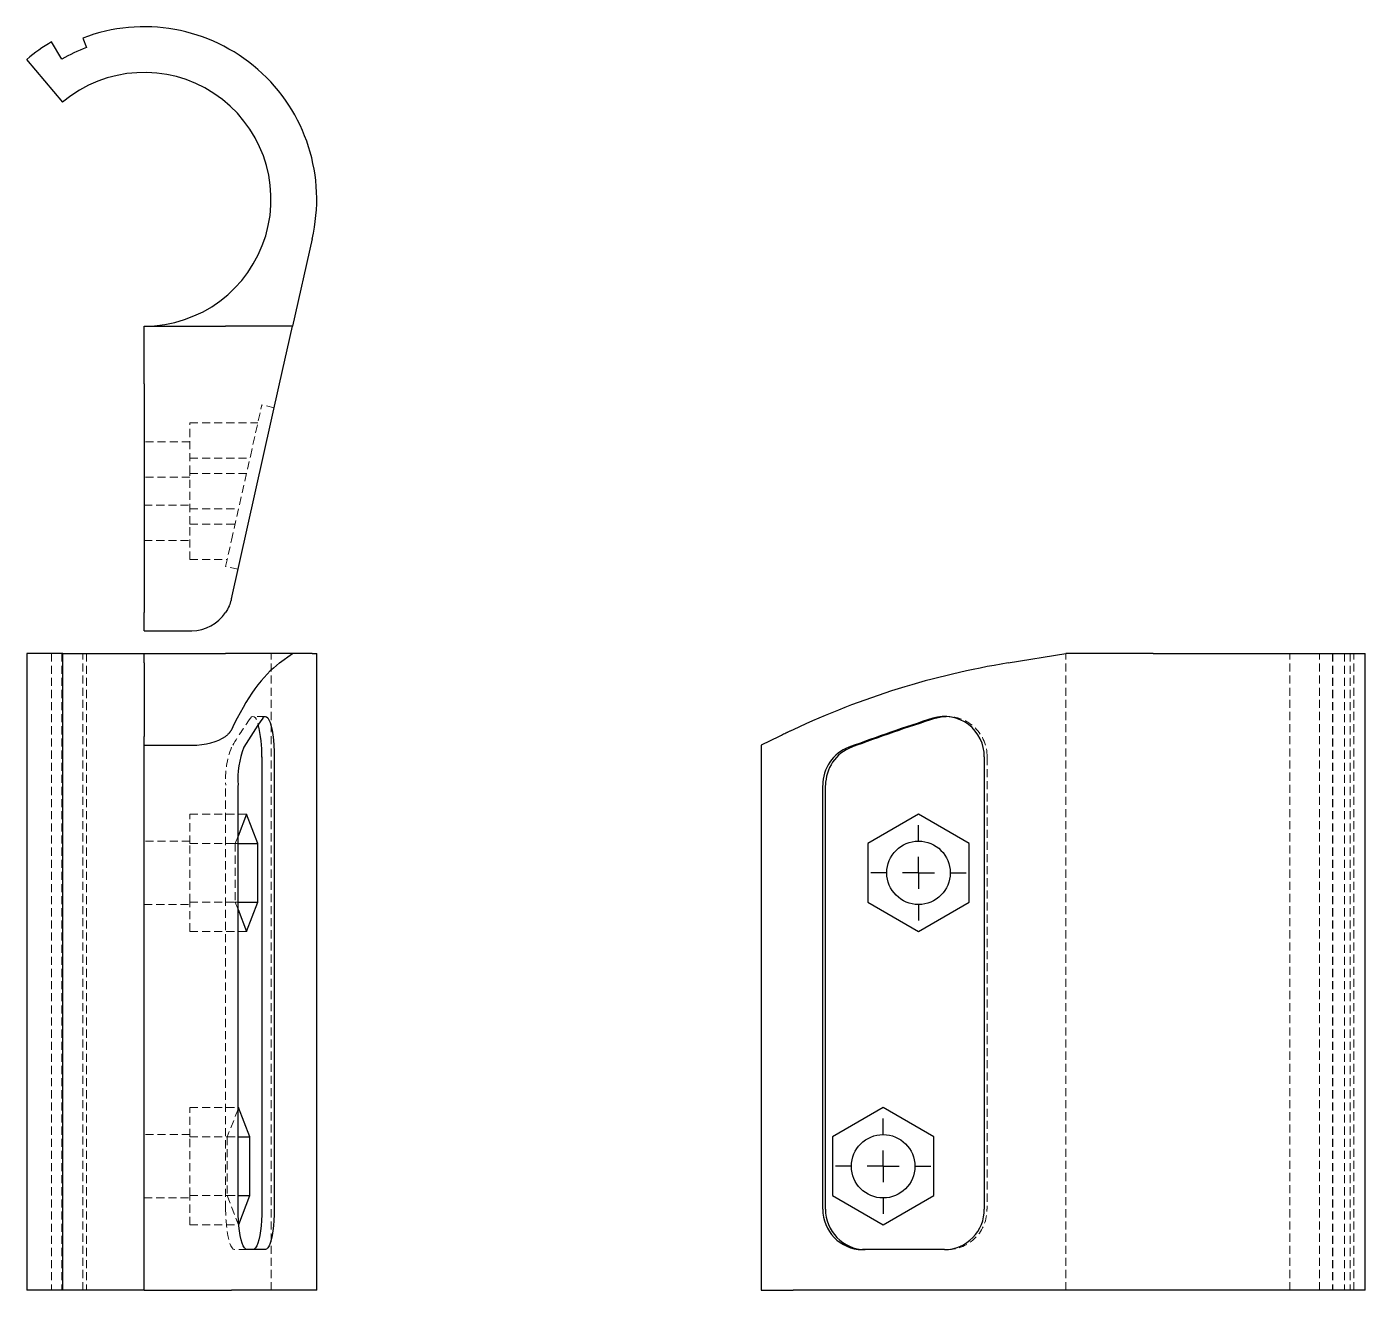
# Model space of a CAD drawing. Header units: millimetres. Extents: x 60 to 270, y 7 to 205.
import ezdxf

# ---------------------------------------------------------------- set-up
doc = ezdxf.new("R2010")
doc.units = ezdxf.units.MM
doc.linetypes.add('HIDDEN', pattern=[1.905, 1.27, -0.635])
doc.layers.add('10', color=7, linetype='Continuous')

# ---------------------------------------------------------------- blocks, each defined once
blk = doc.blocks.new('SW_CENTERMARKSYMBOL_0')
at = {"layer": '10', "color": 0}
for p, q in [((0, 5), (0, 7.48)), ((0, 0), (0, 2.5)), ((-5, 0), (-7.48, 0)), ((0, 0), (-2.5, 0)), ((0, 0), (0, -2.5)), ((0, 0), (2.5, 0)), ((5, 0), (7.48, 0)), ((0, -5), (0, -7.48))]:
    blk.add_line(p, q, dxfattribs=at)
blk = doc.blocks.new('SW_CENTERMARKSYMBOL_1')
at = {"layer": '10', "color": 0}
for p, q in [((0, 5), (0, 7.48)), ((0, 0), (0, 2.5)), ((-5, 0), (-7.48, 0)), ((0, 0), (-2.5, 0)), ((0, 0), (0, -2.5)), ((0, 0), (2.5, 0)), ((5, 0), (7.48, 0)), ((0, -5), (0, -7.48))]:
    blk.add_line(p, q, dxfattribs=at)

msp = doc.modelspace()

# ---------------------------------------------------------------- linework, layer by layer
at = {"color": 7, "linetype": 'Continuous', "lineweight": 25}
for p, q in [((65.76, 200.31), (64.14, 203.06)), ((69.02, 203.64), (69.59, 202.15)), ((65.87, 193.58), (60.23, 200.3)), ((105.04, 172.09), (101.97, 158.4)), ((78.67, 158.4), (91.42, 158.4)), ((78.67, 149.32), (78.67, 158.4)), ((101.97, 158.4), (91.42, 158.4)), ((99.93, 149.32), (101.97, 158.4)), ((78.67, 149.32), (78.67, 113.41)), ((92.36, 115.56), (99.93, 149.32)), ((78.67, 110.58), (78.67, 113.41)), ((78.67, 110.58), (86.14, 110.58)), ((60.23, 106.99), (60.23, 7.01)), ((65.87, 106.99), (60.23, 106.99)), ((65.87, 7.01), (65.87, 106.99)), ((65.87, 106.99), (78.61, 106.99)), ((78.67, 106.99), (91.42, 106.99)), ((78.67, 105.51), (78.67, 106.99)), ((78.67, 105.51), (78.67, 93.98)), ((101.97, 106.99), (91.42, 106.99)), ((99.93, 105.51), (101.97, 106.99)), ((105.04, 106.99), (101.97, 106.99)), ((105.04, 106.99), (105.77, 106.99)), ((105.77, 7.01), (105.77, 106.99)), ((214.32, 105.51), (223.4, 106.99)), ((237.09, 106.99), (223.4, 106.99)), ((237.09, 106.99), (270.42, 106.99)), ((270.42, 7.01), (270.42, 106.99)), ((78.67, 92.59), (78.67, 93.98)), ((78.67, 92.59), (86.14, 92.59)), ((78.67, 7.01), (78.67, 92.59)), ((178.41, 93.98), (175.58, 92.59)), ((175.58, 92.59), (175.58, 7.01)), ((97.15, 90.75), (97.15, 19.76)), ((99.1, 90.75), (99.1, 19.76)), ((210.59, 90.75), (210.59, 19.76)), ((93.41, 19.76), (93.41, 86.29)), ((185.23, 19.76), (185.23, 86.29)), ((185.67, 19.76), (185.67, 86.29)), ((94.74, 81.76), (93.41, 78.33)), ((96.53, 77.16), (94.74, 81.76)), ((200.27, 81.76), (192.3, 77.16)), ((208.24, 77.16), (200.27, 81.76)), ((93.41, 77.16), (96.53, 77.16)), ((96.53, 67.96), (96.53, 77.16)), ((192.3, 77.16), (192.3, 67.96)), ((208.24, 67.96), (208.24, 77.16)), ((93.41, 67.96), (96.53, 67.96)), ((94.74, 63.36), (96.53, 67.96)), ((192.3, 67.96), (200.27, 63.36)), ((200.27, 63.36), (208.24, 67.96)), ((93.41, 66.79), (94.74, 63.36)), ((93.49, 35.68), (93.41, 35.46)), ((95.28, 31.07), (93.49, 35.68)), ((194.71, 35.68), (186.74, 31.07)), ((202.68, 31.07), (194.71, 35.68)), ((93.41, 31.07), (95.28, 31.07)), ((95.28, 21.87), (95.28, 31.07)), ((186.74, 31.07), (186.74, 21.87)), ((202.68, 21.87), (202.68, 31.07)), ((93.41, 21.87), (95.28, 21.87)), ((93.51, 17.32), (95.28, 21.87)), ((186.74, 21.87), (194.71, 17.27)), ((194.71, 17.27), (202.68, 21.87)), ((97.7, 13.38), (94.8, 13.38)), ((204.37, 13.38), (191.45, 13.38)), ((65.87, 7.01), (60.23, 7.01)), ((78.61, 7.01), (65.87, 7.01)), ((78.67, 7.01), (86.14, 7.01)), ((86.14, 7.01), (92.36, 7.01)), ((101.97, 7.01), (92.36, 7.01)), ((105.04, 7.01), (101.97, 7.01)), ((105.77, 7.01), (105.04, 7.01)), ((175.58, 7.01), (180.56, 7.01)), ((223.4, 7.01), (180.56, 7.01)), ((237.09, 7.01), (223.4, 7.01)), ((270.42, 7.01), (237.09, 7.01))]:
    msp.add_line(p, q, dxfattribs=at)
at = {"color": 7, "linetype": 'HIDDEN', "lineweight": 18}
for p, q in [((95.34, 137.95), (97.15, 146.03)), ((99.1, 145.59), (97.15, 146.03)), ((85.85, 135.27), (85.85, 143.24)), ((85.85, 143.24), (96.53, 143.24)), ((85.85, 140.25), (78.67, 140.25)), ((85.85, 137.68), (95.28, 137.68)), ((92.39, 124.77), (95.34, 137.95)), ((85.85, 134.69), (78.67, 134.69)), ((85.85, 127.3), (85.85, 135.27)), ((85.85, 135.27), (94.74, 135.27)), ((78.67, 130.29), (85.85, 130.29)), ((85.85, 129.71), (93.49, 129.71)), ((85.85, 127.3), (92.95, 127.3)), ((85.85, 121.74), (85.85, 127.3)), ((78.67, 124.73), (85.85, 124.73)), ((91.46, 120.67), (92.39, 124.77)), ((85.85, 121.74), (91.71, 121.74)), ((93.41, 120.23), (91.46, 120.67)), ((64.14, 106.99), (64.14, 7.01)), ((65.76, 106.99), (65.76, 7.01)), ((69.02, 7.01), (69.02, 106.99)), ((69.59, 106.99), (69.59, 7.01)), ((98.6, 7.01), (98.6, 106.99)), ((223.4, 7.01), (223.4, 106.99)), ((258.58, 7.01), (258.58, 106.99)), ((263.24, 7.01), (263.24, 106.99)), ((265.3, 106.99), (265.3, 7.01)), ((265.31, 106.99), (265.31, 7.01)), ((267.15, 106.99), (267.15, 7.01)), ((268.06, 106.99), (268.06, 7.01)), ((268.64, 7.01), (268.64, 106.99)), ((97.7, 97.12), (95.76, 97.12)), ((204.8, 97.12), (204.37, 97.12)), ((211.03, 90.75), (211.03, 19.76)), ((91.46, 19.76), (91.46, 86.29)), ((85.85, 77.16), (85.85, 81.76)), ((85.85, 81.76), (94.74, 81.76)), ((93.41, 78.33), (92.95, 77.16)), ((85.85, 77.54), (78.67, 77.54)), ((85.85, 77.16), (92.95, 77.16)), ((85.85, 67.96), (85.85, 77.16)), ((92.95, 77.16), (92.95, 67.96)), ((92.95, 77.16), (93.41, 77.16)), ((78.67, 67.58), (85.85, 67.58)), ((85.85, 63.36), (85.85, 67.96)), ((85.85, 67.96), (92.95, 67.96)), ((92.95, 67.96), (93.41, 66.79)), ((92.95, 67.96), (93.41, 67.96)), ((85.85, 63.36), (94.74, 63.36)), ((85.85, 31.07), (85.85, 35.68)), ((85.85, 35.68), (93.49, 35.68)), ((93.41, 35.46), (91.71, 31.07)), ((85.85, 31.45), (78.67, 31.45)), ((85.85, 21.87), (85.85, 31.07)), ((85.85, 31.07), (91.71, 31.07)), ((91.71, 31.07), (91.71, 21.87)), ((91.71, 31.07), (93.41, 31.07)), ((78.67, 21.49), (85.85, 21.49)), ((85.85, 17.27), (85.85, 21.87)), ((85.85, 21.87), (91.71, 21.87)), ((91.71, 21.87), (93.49, 17.27)), ((91.71, 21.87), (93.41, 21.87)), ((85.85, 17.27), (93.49, 17.27)), ((93.49, 17.27), (93.51, 17.32)), ((94.8, 13.38), (92.86, 13.38)), ((204.37, 13.38), (204.8, 13.38))]:
    msp.add_line(p, q, dxfattribs=at)
at = {"color": 7, "linetype": 'HIDDEN', "lineweight": 18, "flags": 128}
for points in [[(95.34, 96.83), (95.54, 97.04), (95.74, 97.12), (95.94, 97.07), (96.14, 96.88), (96.32, 96.57), (96.5, 96.14), (96.6, 95.83)], [(92.86, 13.38), (92.66, 13.45), (92.47, 13.64), (92.28, 13.96), (92.11, 14.39), (91.95, 14.94), (91.81, 15.58), (91.69, 16.31), (91.59, 17.11), (91.52, 17.96), (91.48, 18.85), (91.46, 19.76)]]:
    msp.add_lwpolyline(points, dxfattribs=at)
at = {"color": 7, "linetype": 'Continuous', "lineweight": 25, "flags": 128}
for points in [[(97.29, 96.83), (97.48, 97.04), (97.68, 97.12), (97.88, 97.07), (98.08, 96.88), (98.27, 96.57), (98.45, 96.14), (98.61, 95.59), (98.75, 94.95), (98.87, 94.22), (98.97, 93.42), (99.04, 92.56), (99.08, 91.66), (99.1, 90.75)], [(202.95, 96.83), (203.83, 97.04), (204.59, 97.12)], [(94.8, 13.38), (94.61, 13.45), (94.41, 13.64), (94.22, 13.96), (94.05, 14.39), (93.89, 14.94), (93.75, 15.58), (93.63, 16.31), (93.53, 17.11), (93.46, 17.96), (93.42, 18.85), (93.41, 19.76)], [(97.15, 19.76), (97.14, 18.85), (97.1, 17.96), (97.03, 17.11), (96.93, 16.31), (96.81, 15.58), (96.67, 14.94), (96.51, 14.39), (96.34, 13.96), (96.15, 13.64), (95.96, 13.45), (95.76, 13.38)], [(99.1, 19.76), (99.08, 18.85), (99.04, 17.96), (98.97, 17.11), (98.88, 16.31), (98.76, 15.58), (98.62, 14.94), (98.46, 14.39), (98.28, 13.96), (98.09, 13.64), (97.9, 13.45), (97.7, 13.38)]]:
    msp.add_lwpolyline(points, dxfattribs=at)
at = {"color": 7, "linetype": 'Continuous', "lineweight": 25}
for centre in [(200.27, 72.56), (194.71, 26.47)]:
    msp.add_circle(centre, 4.98, dxfattribs=at)
for centre, radius, start, end in [((78.67, 178.32), 27.1, 346.704, 110.8655), ((78.67, 178.32), 28.69, 120.4328, 130), ((78.67, 178.32), 25.5, 110.8655, 120.4328), ((78.67, 178.32), 19.92, 270, 130), ((86.14, 116.96), 6.38, 270, 326.2076), ((234.9, -20.33), 127.51, 99.286, 115.2222), ((162.28, 51.31), 79.35, 144.99, 148.9061), ((294.61, -191.69), 302.86, 107.7015, 110.3401), ((295.04, -191.69), 302.86, 107.7015, 110.3401), ((204.34, 90.85), 6.25, 359.0508, 106.8993), ((77.09, 91.13), 20.06, 358.8936, 13.5527), ((107.56, 87.19), 14.18, 158.9221, 183.6147), ((191.59, 86.34), 6.36, 110.7974, 180.4051), ((192.03, 86.34), 6.36, 110.7974, 180.4051), ((191.54, 19.69), 6.31, 179.3721, 269.2217), ((191.97, 19.69), 6.31, 179.3721, 269.2217), ((204.3, 19.67), 6.29, 270.645, 0.7612)]:
    msp.add_arc(centre, radius, start, end, dxfattribs=at)
at = {"color": 7, "linetype": 'HIDDEN', "lineweight": 18}
for centre, radius, start, end in [((160.34, 51.31), 79.35, 144.99, 148.9061), ((204.74, 90.83), 6.29, 359.214, 91.3886), ((105.62, 87.19), 14.18, 158.9221, 183.6147), ((204.73, 19.67), 6.29, 270.645, 0.7612)]:
    msp.add_arc(centre, radius, start, end, dxfattribs=at)
at = {"color": 7, "linetype": 'Continuous', "lineweight": 25}
for centre, major_axis, ratio, start_param, end_param in [((104.55, -20.33), (0, 127.51), 0.224317, 0.162071, 0.44021), ((86.14, 95.74), (6.38, 0), 0.494125, 4.712389, 5.693396)]:
    msp.add_ellipse(centre, major_axis=major_axis, ratio=ratio, start_param=start_param, end_param=end_param, dxfattribs=at)
for points in [[(92.36, 115.56), (92.34, 115.49), (92.31, 115.35), (92.25, 115.14), (92.19, 114.95), (92.13, 114.77), (92.07, 114.61), (91.97, 114.37), (91.83, 114.08), (91.64, 113.73), (91.51, 113.52), (91.44, 113.41)], [(92.36, 95.02), (92.34, 94.99), (92.31, 94.92), (92.25, 94.82), (92.19, 94.73), (92.13, 94.65), (92.07, 94.57), (91.97, 94.45), (91.83, 94.31), (91.64, 94.14), (91.51, 94.04), (91.44, 93.98)], [(180.56, 95.02), (180.49, 94.99), (180.35, 94.92), (180.14, 94.82), (179.95, 94.73), (179.77, 94.65), (179.61, 94.57), (179.37, 94.45), (179.08, 94.31), (178.73, 94.14), (178.52, 94.04), (178.41, 93.98)]]:
    msp.add_open_spline(points, degree=3, knots=[0, 0, 0, 0, 0.096339, 0.187512, 0.27352, 0.354363, 0.430042, 0.500556, 0.677463, 0.84394, 1, 1, 1, 1], dxfattribs=at)

# ---------------------------------------------------------------- block references
at = {"layer": '10'}
for name, p in [('SW_CENTERMARKSYMBOL_0', (200.27, 72.56)), ('SW_CENTERMARKSYMBOL_1', (194.71, 26.47))]:
    msp.add_blockref(name, p, dxfattribs=at)

doc.saveas('drawing.dxf')
